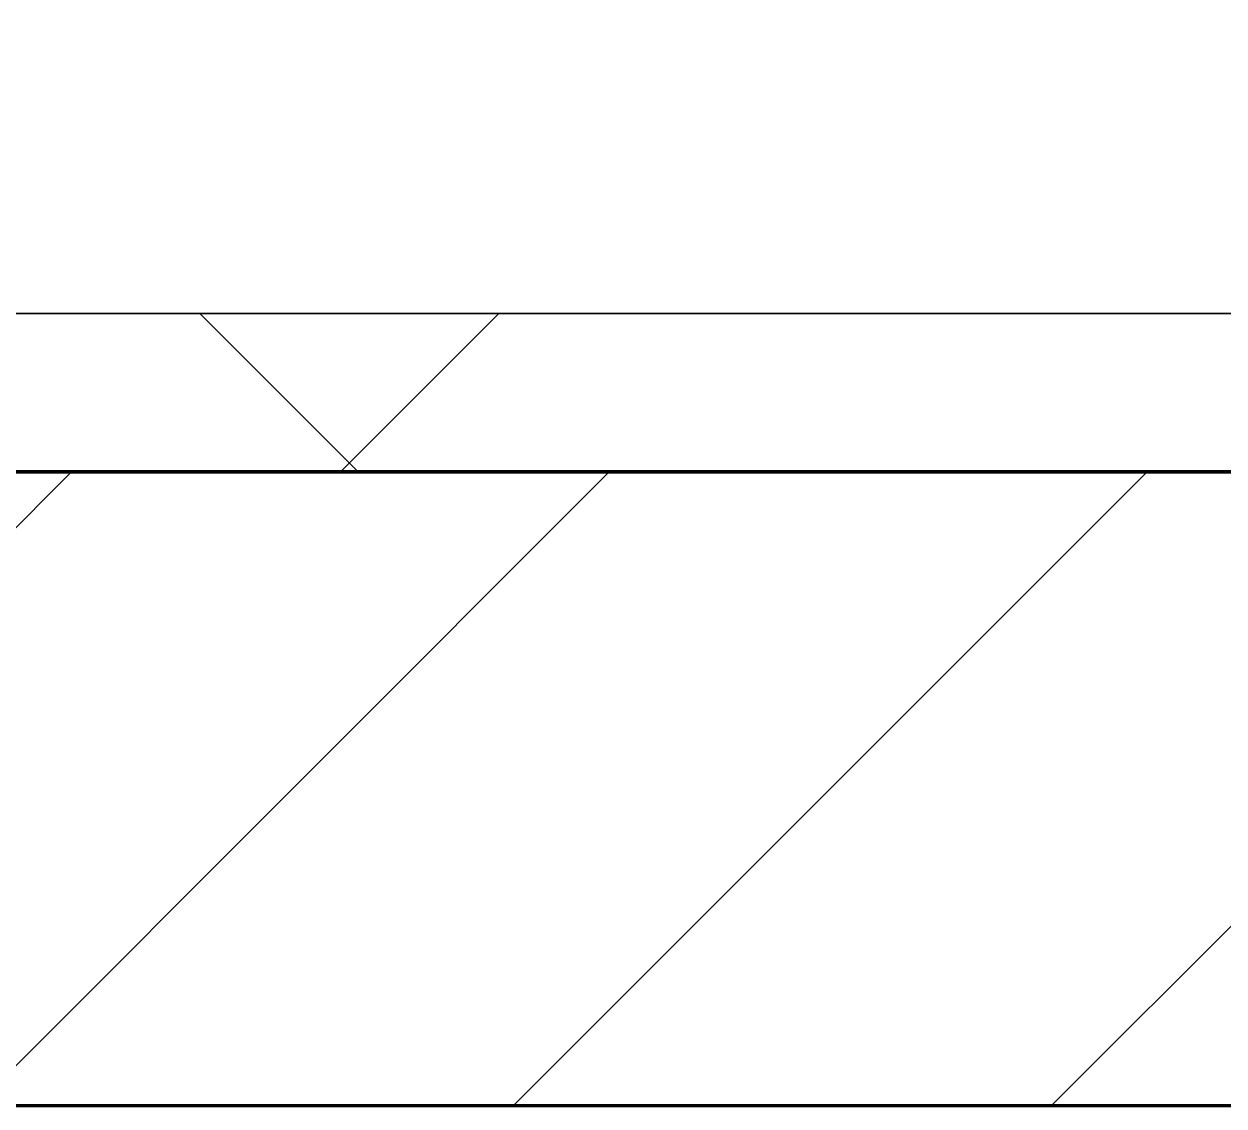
# Model space of a CAD drawing. Header units: millimetres. Extents: x -853432 to -773672, y -18171 to 22484.
# Drawn here: x -821477.7 to -821099, y -4021 to -3679.7 of the extents above; entities that cross this region are included whole.
import ezdxf
from ezdxf.xclip import XClip

# ---------------------------------------------------------------- set-up
doc = ezdxf.new("R2010")
doc.units = ezdxf.units.MM
doc.header["$XCLIPFRAME"] = 0
for name, color, linetype, lineweight in [('A-GLAZ-CURT', 2, 'Continuous', 9), ('A-WALL', 5, 'Continuous', 35), ('A-WALL-FNSH', 2, 'Continuous', 35), ('A-WALL-PATT', 1, 'Continuous', 35)]:
    doc.layers.add(name, color=color, linetype=linetype, lineweight=lineweight)
doc.layers.add('A11_ALU.SOLID SHEET', color=2, linetype='Continuous')

# ---------------------------------------------------------------- blocks, each defined once
blk = doc.blocks.new('PPLS-PP19_Custom Tile Pattern - Custom Tile Pattern-V109-4251-01 ENLARGED CONCOURSE LEVEL - REFLECTED CEILING PLAN - SHEET 2')
at = {"layer": 'A-GLAZ-CURT'}
for p, q in [((-300, 0), (300, 0)), ((300, 0), (-300, 0)), ((195.99, 0), (213.31, 0)), ((213.31, 0), (195.99, 0)), ((230.06, 0), (300, 0)), ((-300, -50), (300, -50)), ((300, -50), (-300, -50))]:
    blk.add_line(p, q, dxfattribs=at)
for points, knots in [([(-115.82, 0), (-114.96, 0), (-110.41, 0), (-96.78, 0), (-71.33, 0), (-42.53, 0), (-12.78, 0), (4.23, 0), (9.64, 0), (10.14, 0), (10.18, 0)], [-5724.064692, -5724.064692, -5724.064692, -5724.064692, -5430.283136, -5103.229623, -4799.173296, -4065.652676, -3589.737505, -3285.047089, -3066.359526, -3044.715262, -3044.715262, -3044.715262, -3044.715262]), ([(31.18, 0), (25.97, 0), (11.99, 0), (-16.92, 0), (-47.42, 0), (-65.77, 0), (-66.37, 0), (-66.38, 0)], [-4496.803627, -4496.803627, -4496.803627, -4496.803627, -4222.080604, -3745.412743, -2981.410125, -2542.574734, -2498.224237, -2498.224237, -2498.224237, -2498.224237]), ([(28.36, 0), (26.81, 0), (22.12, 0), (12.82, 0), (-2.9, 0), (-20.62, 0), (-32.81, 0), (-44.85, 0), (-51.43, 0), (-51.79, 0)], [-2192.696995, -2192.696995, -2192.696995, -2192.696995, -2106.613311, -1925.670641, -1617.263037, -1290.787923, -1039.307308, -819.71621, -644.910881, -644.910881, -644.910881, -644.910881]), ([(9.32, 0), (9.08, 0), (7.65, 0), (2.57, 0), (-12.23, 0), (-25.14, 0), (-34.62, 0), (-39.19, 0)], [-2922.926651, -2922.926651, -2922.926651, -2922.926651, -2882.788014, -2720.818881, -2518.50168, -2125.455881, -1826.829157, -1826.829157, -1826.829157, -1826.829157]), ([(-38.95, 0), (-38.05, 0), (-28.67, 0), (-18.03, 0), (8.61, 0), (15.02, 0), (22.91, 0), (31, 0), (39.04, 0), (51.19, 0), (58.74, 0), (61.34, 0), (61.45, 0)], [-3362.796854, -3362.796854, -3362.796854, -3362.796854, -3315.260113, -2864.387349, -2439.246196, -2084.094819, -1956.422387, -1818.904206, -1645.594513, -1443.202566, -1228.752106, -1120.932285, -1120.932285, -1120.932285, -1120.932285]), ([(-36.78, 0), (-32.43, 0), (-19.22, 0), (3.01, 0), (21.09, 0), (29.35, 0)], [-6191.144455, -6191.144455, -6191.144455, -6191.144455, -5862.463379, -5340.621928, -4908.64145, -4908.64145, -4908.64145, -4908.64145]), ([(30.82, 0), (29.27, 0), (20.14, 0), (3.54, 0), (-16.58, 0), (-34.76, 0), (-36.04, 0)], [-10462.034656, -10462.034656, -10462.034656, -10462.034656, -10363.088938, -9884.23066, -9424.652049, -9182.880979, -9182.880979, -9182.880979, -9182.880979]), ([(70.61, 0), (66.16, 0), (55.8, 0), (39.61, 0), (24.74, 0), (2.64, 0), (-17.84, 0), (-30.57, 0), (-31.82, 0), (-32, 0)], [-4647.237329, -4647.237329, -4647.237329, -4647.237329, -4326.416877, -4098.545751, -3766.694881, -3333.063701, -2994.501669, -2698.150104, -2614.070998, -2614.070998, -2614.070998, -2614.070998]), ([(-30.52, 0), (-27.11, 0), (-17.83, 0), (5.99, 0), (22.06, 0), (37.44, 0), (45.92, 0), (57.76, 0), (64.47, 0), (72.74, 0), (75.22, 0), (76.03, 0), (76.21, 0)], [-2323.618664, -2323.618664, -2323.618664, -2323.618664, -2142.497158, -1716.209403, -1206.526904, -1089.329421, -901.315459, -753.071572, -495.328968, -421.953223, -334.951786, -290.452333, -290.452333, -290.452333, -290.452333]), ([(8.33, 0), (8.19, 0), (7.18, 0), (0.32, 0), (-13.89, 0), (-24.92, 0), (-29.03, 0)], [-3574.286521, -3574.286521, -3574.286521, -3574.286521, -3526.962355, -3285.499107, -2903.012179, -2680.714891, -2680.714891, -2680.714891, -2680.714891]), ([(-28.57, 0), (-26.93, 0), (-20.29, 0), (-11.45, 0), (2.08, 0), (13.15, 0), (21.24, 0), (24.62, 0), (24.72, 0), (24.72, 0)], [-5361.429781, -5361.429781, -5361.429781, -5361.429781, -5261.36855, -5050.479954, -4785.90057, -4596.498881, -4445.288762, -4384.376941, -4376.041937, -4376.041937, -4376.041937, -4376.041937]), ([(-15.19, 0), (-13.07, 0), (3.41, 0), (20.71, 0), (28.59, 0)], [-461.142613, -461.142613, -461.142613, -461.142613, -429.606584, -404.286242, -404.286242, -404.286242, -404.286242]), ([(-2.63, 0), (-2.47, 0), (-1.22, 0), (4.92, 0), (15.97, 0), (22.54, 0), (24.49, 0)], [-226.825321, -226.825321, -226.825321, -226.825321, -220.269177, -206.416616, -198.214427, -187.717507, -187.717507, -187.717507, -187.717507]), ([(103.09, 0), (101.08, 0), (86.31, 0), (63.34, 0), (35.84, 0), (12, 0), (3.08, 0), (-1.67, 0), (-2.25, 0)], [-375.435014, -375.435014, -375.435014, -375.435014, -369.147452, -330.153101, -307.516438, -285.83788, -246.234814, -234.646884, -234.646884, -234.646884, -234.646884]), ([(24.69, 0), (24.54, 0), (20.99, 0), (15.48, 0), (10.8, 0), (9.63, 0)], [-4368.572414, -4368.572414, -4368.572414, -4368.572414, -4306.476363, -4080.000647, -3772.857994, -3772.857994, -3772.857994, -3772.857994]), ([(18.16, 0), (19.15, 0), (24.25, 0), (25.66, 0), (26.12, 0)], [-5700.113719, -5700.113719, -5700.113719, -5700.113719, -5554.232259, -5302.431367, -5302.431367, -5302.431367, -5302.431367]), ([(98.28, 0), (97.3, 0), (91.4, 0), (85.59, 0), (74.4, 0), (62.26, 0), (51.85, 0), (43.81, 0), (29.53, 0), (20.67, 0), (18.85, 0), (18.16, 0)], [-7608.483296, -7608.483296, -7608.483296, -7608.483296, -7531.75727, -7135.649961, -6924.452779, -6738.82075, -6548.303034, -6314.283804, -6135.05769, -5972.647715, -5832.674503, -5832.674503, -5832.674503, -5832.674503]), ([(76.63, 0), (74.8, 0), (67.65, 0), (53.52, 0), (39.04, 0), (31.2, 0), (29.33, 0)], [-3095.572228, -3095.572228, -3095.572228, -3095.572228, -2950.589685, -2634.532728, -2313.748533, -2210.76001, -2210.76001, -2210.76001, -2210.76001]), ([(29.35, 0), (33.47, 0), (51.5, 0), (74.82, 0), (93.37, 0), (97.61, 0)], [-403.472337, -403.472337, -403.472337, -403.472337, -390.253598, -346.313304, -333.215778, -333.215778, -333.215778, -333.215778]), ([(29.35, 0), (30.4, 0), (34.65, 0), (48.37, 0), (70.57, 0), (88.69, 0), (98.07, 0)], [-143.632382, -143.632382, -143.632382, -143.632382, -135.792042, -118.513713, -97.899267, -67.897822, -67.897822, -67.897822, -67.897822]), ([(29.48, 0), (29.61, 0), (31.19, 0), (38.07, 0), (53.39, 0), (71.67, 0), (84.83, 0), (86.01, 0), (92.51, 0), (94.33, 0)], [-4904.749014, -4904.749014, -4904.749014, -4904.749014, -4887.603822, -4705.298446, -4353.683244, -3960.84581, -3759.045785, -3336.541051, -2783.776468, -2783.776468, -2783.776468, -2783.776468]), ([(29.77, 0), (36.05, 0), (51.59, 0), (70.92, 0), (82.12, 0), (83.66, 0)], [-4901.322694, -4901.322694, -4901.322694, -4901.322694, -4573.028122, -4094.177415, -3869.465285, -3869.465285, -3869.465285, -3869.465285]), ([(53.18, 0), (53.06, 0), (52.22, 0), (44.99, 0), (36.46, 0), (30.82, 0)], [-622.740158, -622.740158, -622.740158, -622.740158, -566.066452, -360.610861, 0, 0, 0, 0]), ([(136.44, 0), (121.66, 0), (86.93, 0), (51.16, 0), (31.18, 0)], [-106.750556, -106.750556, -106.750556, -106.750556, -59.610984, 0, 0, 0, 0]), ([(168.37, 0), (167.68, 0), (162.47, 0), (147.02, 0), (109.77, 0), (76.86, 0), (57.82, 0), (46.51, 0), (41.18, 0), (36.02, 0), (35.54, 0), (35.54, 0)], [-543.375029, -543.375029, -543.375029, -543.375029, -530.793311, -458.593899, -401.860199, -357.622665, -341.267687, -334.000314, -326.15566, -319.318397, -317.489778, -317.489778, -317.489778, -317.489778]), ([(36.29, 0), (37.77, 0), (48.82, 0), (64.79, 0), (95.91, 0), (124.45, 0), (132.42, 0), (134.6, 0)], [-314.598523, -314.598523, -314.598523, -314.598523, -305.899624, -287.17622, -249.500363, -194.761443, -152.241002, -152.241002, -152.241002, -152.241002]), ([(61.47, 0), (61.47, 0), (61.21, 0), (54.61, 0), (53.71, 0), (53.56, 0)], [-1113.311073, -1113.311073, -1113.311073, -1113.311073, -1096.402191, -891.204116, -747.28819, -747.28819, -747.28819, -747.28819]), ([(76.22, 0), (75.58, 0), (73.64, 0), (71.05, 0), (70.61, 0)], [-193.634889, -193.634889, -193.634889, -193.634889, -31.537676, 0, 0, 0, 0]), ([(94.4, 0), (94.4, 0), (94.64, 0), (99.11, 0), (108.97, 0), (120.79, 0), (139.94, 0), (163.31, 0), (185.23, 0), (193.62, 0), (194.69, 0), (194.79, 0)], [-2348.345796, -2348.345796, -2348.345796, -2348.345796, -2310.419338, -2233.599744, -2052.234781, -1843.028543, -1530.39897, -1095.004608, -529.74427, -295.064701, -265.121568, -265.121568, -265.121568, -265.121568]), ([(98.3, 0), (111.61, 0), (125, 0), (138.28, 0), (138.53, 0)], [-332.505784, -332.505784, -332.505784, -332.505784, -291.370682, -290.5735, -290.5735, -290.5735, -290.5735]), ([(98.3, 0), (99.52, 0), (108.27, 0), (116.36, 0), (128.63, 0), (128.95, 0)], [-67.654471, -67.654471, -67.654471, -67.654471, -63.759246, -39.050993, -35.895543, -35.895543, -35.895543, -35.895543]), ([(114.39, 0), (114.2, 0), (112.08, 0), (106.52, 0), (100.41, 0), (99.26, 0)], [-8148.58938, -8148.58938, -8148.58938, -8148.58938, -8105.191388, -7723.759874, -7633.94163, -7633.94163, -7633.94163, -7633.94163]), ([(129.02, 0), (129.02, 0), (124.41, 0), (122.35, 0), (114.96, 0), (108.04, 0), (103.09, 0)], [-35.386604, -35.386604, -35.386604, -35.386604, -31.430235, -22.807238, -15.488593, 0, 0, 0, 0]), ([(157.9, 0), (156.77, 0), (151.67, 0), (143.29, 0), (134.04, 0), (126.24, 0), (118.6, 0), (114.23, 0), (111.98, 0), (105.66, 0), (105.23, 0), (105.23, 0)], [-10292.955006, -10292.955006, -10292.955006, -10292.955006, -10098.273015, -9847.788484, -9677.714971, -9567.007022, -9453.21225, -9220.200448, -9012.77275, -8966.157302, -8929.495943, -8929.495943, -8929.495943, -8929.495943]), ([(105.26, 0), (105.52, 0), (111.01, 0), (112.65, 0), (113.59, 0)], [-8920.561005, -8920.561005, -8920.561005, -8920.561005, -8814.835624, -8577.462505, -8577.462505, -8577.462505, -8577.462505]), ([(128.58, 0), (128.8, 0), (130.16, 0), (139.26, 0), (152.67, 0), (161.24, 0), (162.19, 0), (162.75, 0)], [-633.326174, -633.326174, -633.326174, -633.326174, -627.736123, -618.981161, -602.094757, -592.980799, -581.414464, -581.414464, -581.414464, -581.414464]), ([(137.1, 0), (136, 0), (133.64, 0), (129.87, 0), (129.11, 0)], [-670.405967, -670.405967, -670.405967, -670.405967, -651.020627, -640.742133, -640.742133, -640.742133, -640.742133]), ([(193.8, 0), (193.33, 0), (190.11, 0), (183.13, 0), (171, 0), (161.95, 0), (161.28, 0), (158.35, 0), (157.85, 0), (157.77, 0)], [-11665.349007, -11665.349007, -11665.349007, -11665.349007, -11565.880756, -11105.624034, -10839.086983, -10768.332124, -10666.779182, -10580.760289, -10550.278881, -10550.278881, -10550.278881, -10550.278881]), ([(300, 0), (286.53, 0), (254.22, 0), (207.11, 0), (177.41, 0), (159.34, 0), (158.33, 0), (158.3, 0)], [-285.253232, -285.253232, -285.253232, -285.253232, -244.693688, -187.987675, -143.776725, -129.632772, -123.352749, -123.352749, -123.352749, -123.352749]), ([(159.07, 0), (159.13, 0), (160.84, 0), (165.21, 0), (174.15, 0), (185.98, 0), (208.82, 0), (219.42, 0), (230.06, 0)], [-115.643202, -115.643202, -115.643202, -115.643202, -114.681583, -87.660824, -65.295536, -41.623857, -24.459831, 0, 0, 0, 0]), ([(162.75, 0), (165.4, 0), (170.91, 0), (172.61, 0), (172.61, 0)], [-111.264224, -111.264224, -111.264224, -111.264224, -56.742688, -19.085662, -19.085662, -19.085662, -19.085662]), ([(236.05, 0), (233.23, 0), (226.28, 0), (221.1, 0), (200.27, 0), (182.99, 0), (174.27, 0), (169.67, 0), (168.99, 0)], [-9370.397836, -9370.397836, -9370.397836, -9370.397836, -9221.510254, -9016.44624, -8717.832359, -8253.978395, -8152.463617, -8069.855175, -8069.855175, -8069.855175, -8069.855175]), ([(215.22, 0), (214.62, 0), (210.55, 0), (203.98, 0), (187.54, 0), (175.3, 0), (169.49, 0)], [-203.825446, -203.825446, -203.825446, -203.825446, -198.527383, -184.406837, -162.427601, -142.916156, -142.916156, -142.916156, -142.916156]), ([(171.51, 0), (176.48, 0), (193.23, 0), (201.73, 0), (208.81, 0), (213.55, 0), (227.08, 0), (235.49, 0)], [-7971.819559, -7971.819559, -7971.819559, -7971.819559, -7784.112253, -7606.717214, -7289.299508, -7042.621073, -6651.550015, -6651.550015, -6651.550015, -6651.550015]), ([(172.07, 0), (177.66, 0), (187.87, 0), (201.08, 0), (207.47, 0), (213.96, 0), (215.11, 0)], [-255.364076, -255.364076, -255.364076, -255.364076, -237.955587, -223.92608, -215.862851, -208.75215, -208.75215, -208.75215, -208.75215]), ([(300, 0), (288.22, 0), (262, 0), (230.43, 0), (219.94, 0), (219.02, 0)], [-12528.858583, -12528.858583, -12528.858583, -12528.858583, -11905.454923, -11162.864862, -10856.732305, -10856.732305, -10856.732305, -10856.732305]), ([(219.9, 0), (220.86, 0), (225.21, 0), (231.77, 0), (235.79, 0)], [-10670.940496, -10670.940496, -10670.940496, -10670.940496, -10511.382485, -10206.460975, -10206.460975, -10206.460975, -10206.460975]), ([(247.1, 0), (246.76, 0), (245.04, 0), (240.71, 0), (236.82, 0), (236.19, 0)], [-9649.085549, -9649.085549, -9649.085549, -9649.085549, -9581.591397, -9406.094246, -9372.972705, -9372.972705, -9372.972705, -9372.972705]), ([(236.19, 0), (237.45, 0), (249.76, 0), (266.73, 0), (281.71, 0), (291.71, 0), (296.52, 0), (297.86, 0), (298.09, 0)], [-6640.680506, -6640.680506, -6640.680506, -6640.680506, -6582.165592, -6068.460911, -5766.029927, -5566.724884, -5280.360606, -5199.253518, -5199.253518, -5199.253518, -5199.253518]), ([(236.2, 0), (239.75, 0), (244.15, 0), (246.54, 0), (246.96, 0)], [-10196.222378, -10196.222378, -10196.222378, -10196.222378, -9925.173265, -9834.877357, -9834.877357, -9834.877357, -9834.877357]), ([(284.76, 0), (284.76, 0), (285.09, 0), (287.47, 0), (293.59, 0), (297.76, 0), (300, 0)], [-4110.630118, -4110.630118, -4110.630118, -4110.630118, -4053.389046, -3959.664717, -3862.421465, -3746.95702, -3746.95702, -3746.95702, -3746.95702]), ([(297.38, 0), (295.84, 0), (291.62, 0), (285.38, 0), (284.87, 0)], [-4803.172655, -4803.172655, -4803.172655, -4803.172655, -4358.271401, -4143.037883, -4143.037883, -4143.037883, -4143.037883])]:
    blk.add_open_spline(points, degree=3, knots=knots, dxfattribs=at)
for points in [[(24.49, 0), (25.23, 0), (25.72, 0), (26.04, 0)], [(27.44, 0), (27.83, 0), (28.4, 0), (29.3, 0)], [(27.89, 0), (28.29, 0), (28.75, 0), (29.29, 0)], [(80.35, 0), (79.57, 0), (78.27, 0), (76.63, 0)], [(84.06, 0), (83.48, 0), (82.41, 0), (81.72, 0)], [(168.74, 0), (168.74, 0), (169.81, 0), (171.51, 0)], [(195.11, 0), (194.91, 0), (194.44, 0), (193.8, 0)]]:
    blk.add_open_spline(points, degree=3, dxfattribs=at)
blk = doc.blocks.new('PPLS-PP19_Custom Tile Pattern - Custom Tile Pattern-V110-4251-01 ENLARGED CONCOURSE LEVEL - REFLECTED CEILING PLAN - SHEET 2')
at = {"layer": 'A-GLAZ-CURT'}
for p, q in [((-300, 0), (300, 0)), ((300, 0), (-300, 0)), ((-293.07, 0), (-275.75, 0)), ((-275.75, 0), (-293.07, 0)), ((-222.32, 0), (-205, 0)), ((-205, 0), (-222.32, 0)), ((-300, -50), (300, -50)), ((300, -50), (-300, -50))]:
    blk.add_line(p, q, dxfattribs=at)
at = {"layer": 'A-GLAZ-CURT', "flags": 128}
for points in [[(-300, 0), (-291.56, 0), (-283.3, 0), (-275.2, 0), (-267.26, 0), (-259.45, 0), (-251.77, 0), (-244.2, 0), (-236.74, 0), (-229.36, 0), (-222.06, 0), (-214.83, 0), (-207.71, 0), (-200.76, 0), (-194.02, 0), (-187.54, 0), (-181.38, 0), (-175.58, 0), (-170.25, 0), (-165.64, 0), (-162.01, 0), (-159.53, 0), (-157.46, 0)], [(-215.73, 0), (-222.63, 0), (-229.72, 0), (-236.97, 0), (-244.39, 0), (-251.96, 0), (-259.67, 0), (-267.51, 0), (-275.48, 0), (-283.55, 0), (-291.73, 0), (-300, 0)]]:
    blk.add_lwpolyline(points, dxfattribs=at)
at = {"layer": 'A-GLAZ-CURT'}
for points, knots in [([(-300, 0), (-284.65, 0), (-236.57, 0), (-174.61, 0), (-129.95, 0), (-110.8, 0), (-99.5, 0), (-91.46, 0)], [-5323.127839, -5323.127839, -5323.127839, -5323.127839, -4502.809032, -2700.551212, -1002.059161, -460.363443, 0, 0, 0, 0]), ([(-225.93, 0), (-243.6, 0), (-267.42, 0), (-294.48, 0), (-300, 0)], [-14874.230753, -14874.230753, -14874.230753, -14874.230753, -13729.592194, -13439.944408, -13439.944408, -13439.944408, -13439.944408]), ([(-225.93, 0), (-229.46, 0), (-238.92, 0), (-255.22, 0), (-262.59, 0), (-264.9, 0), (-265.4, 0)], [-1045.844429, -1045.844429, -1045.844429, -1045.844429, -858.079193, -543.655514, -208.940337, 0, 0, 0, 0]), ([(-258.6, 0), (-257.91, 0), (-254.26, 0), (-242.46, 0), (-231.84, 0), (-225.93, 0)], [-5722.54675, -5722.54675, -5722.54675, -5722.54675, -5657.471696, -5413.335975, -5083.227085, -5083.227085, -5083.227085, -5083.227085]), ([(-226.73, 0), (-227.9, 0), (-231.76, 0), (-233.46, 0), (-234, 0)], [-910.549282, -910.549282, -910.549282, -910.549282, -846.069444, -682.911962, -682.911962, -682.911962, -682.911962]), ([(-233.49, 0), (-233.44, 0), (-232.38, 0), (-230.74, 0), (-225.3, 0), (-223.63, 0)], [-455.274641, -455.274641, -455.274641, -455.274641, -440.605512, -119.536984, 0, 0, 0, 0]), ([(-157, 0), (-157.63, 0), (-164.91, 0), (-177.91, 0), (-199.46, 0), (-215.18, 0), (-224.95, 0), (-225.96, 0)], [-2147.259143, -2147.259143, -2147.259143, -2147.259143, -2113.765672, -1763.376603, -1422.553702, -978.033455, -924.313552, -924.313552, -924.313552, -924.313552]), ([(-225.2, 0), (-224.27, 0), (-220.06, 0), (-213.1, 0), (-200.2, 0), (-185.8, 0), (-171.77, 0), (-158.7, 0), (-157.22, 0)], [-5069.638732, -5069.638732, -5069.638732, -5069.638732, -5017.494783, -4832.723979, -4666.091899, -4349.945572, -4000.813434, -3840.635403, -3840.635403, -3840.635403, -3840.635403]), ([(-156.98, 0), (-174.36, 0), (-196.7, 0), (-221.39, 0), (-225.07, 0)], [-16520.338141, -16520.338141, -16520.338141, -16520.338141, -15131.813646, -14892.772381, -14892.772381, -14892.772381, -14892.772381]), ([(-137.88, 0), (-140.56, 0), (-147.66, 0), (-147.69, 0), (-158.72, 0), (-174.02, 0), (-185.59, 0), (-205.55, 0), (-218.62, 0), (-224.98, 0)], [-3187.727384, -3187.727384, -3187.727384, -3187.727384, -2919.378265, -2477.344047, -2237.412286, -2029.680487, -1755.085331, -1400.429864, -1062.575795, -1062.575795, -1062.575795, -1062.575795]), ([(-223.63, 0), (-219.39, 0), (-206.17, 0), (-188.58, 0), (-170.96, 0), (-161.71, 0), (-157.64, 0)], [-5463.295695, -5463.295695, -5463.295695, -5463.295695, -5161.076232, -4739.070012, -4465.409639, -4249.229985, -4249.229985, -4249.229985, -4249.229985])]:
    blk.add_open_spline(points, degree=3, knots=knots, dxfattribs=at)
blk = doc.blocks.new('*U634')
at = {"layer": 'A-GLAZ-CURT'}
for name, p in [('PPLS-PP19_Custom Tile Pattern - Custom Tile Pattern-V109-4251-01 ENLARGED CONCOURSE LEVEL - REFLECTED CEILING PLAN - SHEET 2', (14402.37, -7350)), ('PPLS-PP19_Custom Tile Pattern - Custom Tile Pattern-V110-4251-01 ENLARGED CONCOURSE LEVEL - REFLECTED CEILING PLAN - SHEET 2', (15002.37, -7350))]:
    blk.add_blockref(name, p, dxfattribs=at)
blk = doc.blocks.new('*U1213')
blk.add_lwpolyline([(22690, -750), (19166.45, -750), (19116.45, -700), (18966.44, -550), (-101025.39, -550), (-101025.39, -6704.96), (-96300, -6704.96), (-96300, -7350), (-94497.63, -7350), (17250, -7350), (17250, -6849.96), (18300, -6849.96), (22690, -6849.96)], close=True)

msp = doc.modelspace()

# ---------------------------------------------------------------- block references
at = {"layer": 'A11_ALU.SOLID SHEET'}
ref = msp.add_blockref('*U1213', (-744682.37, 3579.02), dxfattribs=at)
XClip(ref).set_block_clipping_path([(-104690.1238047112, -9620.0029952966), (-34092.6543255156, 14392.9971737705)])

# ---------------------------------------------------------------- next in the draw order: hatches: boundary and pattern name
at = {"layer": 'A-WALL-PATT', "lineweight": 9}
h = msp.add_hatch(dxfattribs=at)
h.set_pattern_fill('FP_4', color=256, style=0, pattern_type=2)
h.set_pattern_definition([(45, (0, 0), (-212.13203, 212.13203), []), (135, (0, 0), (-212.13203, -212.13203), [])])
h.paths.add_polyline_path([(-779464.45, -3820.98), (-778775.03, -3820.98), (-778775.03, -3770.98), (-827933.88, -3770.98), (-828045.79, -3820.98), (-779602.34, -3820.98)])
h.paths.add_polyline_path([(-828965.42, -3820.98), (-828156.1, -3820.98), (-828044.19, -3770.98), (-841032.37, -3770.98), (-841032.37, -3820.98), (-829103.3, -3820.98)])
h = msp.add_hatch(dxfattribs=at)
h.set_pattern_fill('FP_2', color=256, style=0, pattern_type=2)
h.set_pattern_definition([(45, (0, 0), (-84.852814, 84.852814), [])])
h.paths.add_polyline_path([(-779326.57, -4020.98), (-778775.03, -4020.98), (-778775.03, -3820.98), (-828045.79, -3820.98), (-828336.65, -3950.93), (-828355, -3909.85), (-828156.1, -3820.98), (-841232.37, -3820.98), (-841232.37, -4020.98), (-779878.11, -4020.98)])
h.paths.add_polyline_path([(-828280, -3860.98), (-828285, -3859.64), (-828288.66, -3855.98), (-828289.66, -3848.39), (-828287.07, -3844.76), (-828282.59, -3841.32), (-828280, -3840.98), (-828272.93, -3843.91), (-828270.34, -3848.39), (-828270.34, -3851.81), (-828272.93, -3858.05), (-828279.18, -3860.64)])

# ---------------------------------------------------------------- next in the draw order: linework, layer by layer
at = {"layer": 'A-WALL', "color": 7, "lineweight": 70}
for p, q in [((-822380, -3820.98), (-821180, -3820.98)), ((-821180, -3820.98), (-822380, -3820.98)), ((-821180, -3820.98), (-819980, -3820.98)), ((-819980, -3820.98), (-821180, -3820.98)), ((-821180, -4020.98), (-822380, -4020.98)), ((-819980, -4020.98), (-821180, -4020.98))]:
    msp.add_line(p, q, dxfattribs=at)
at = {"layer": 'A-WALL-FNSH', "color": 250}
for p, q in [((-822380, -3770.98), (-821180, -3770.98)), ((-821180, -3770.98), (-819980, -3770.98))]:
    msp.add_line(p, q, dxfattribs=at)

# ---------------------------------------------------------------- next in the draw order: block references
msp.add_blockref('*U634', (-835882.37, 3579.02))

doc.saveas('drawing.dxf')
